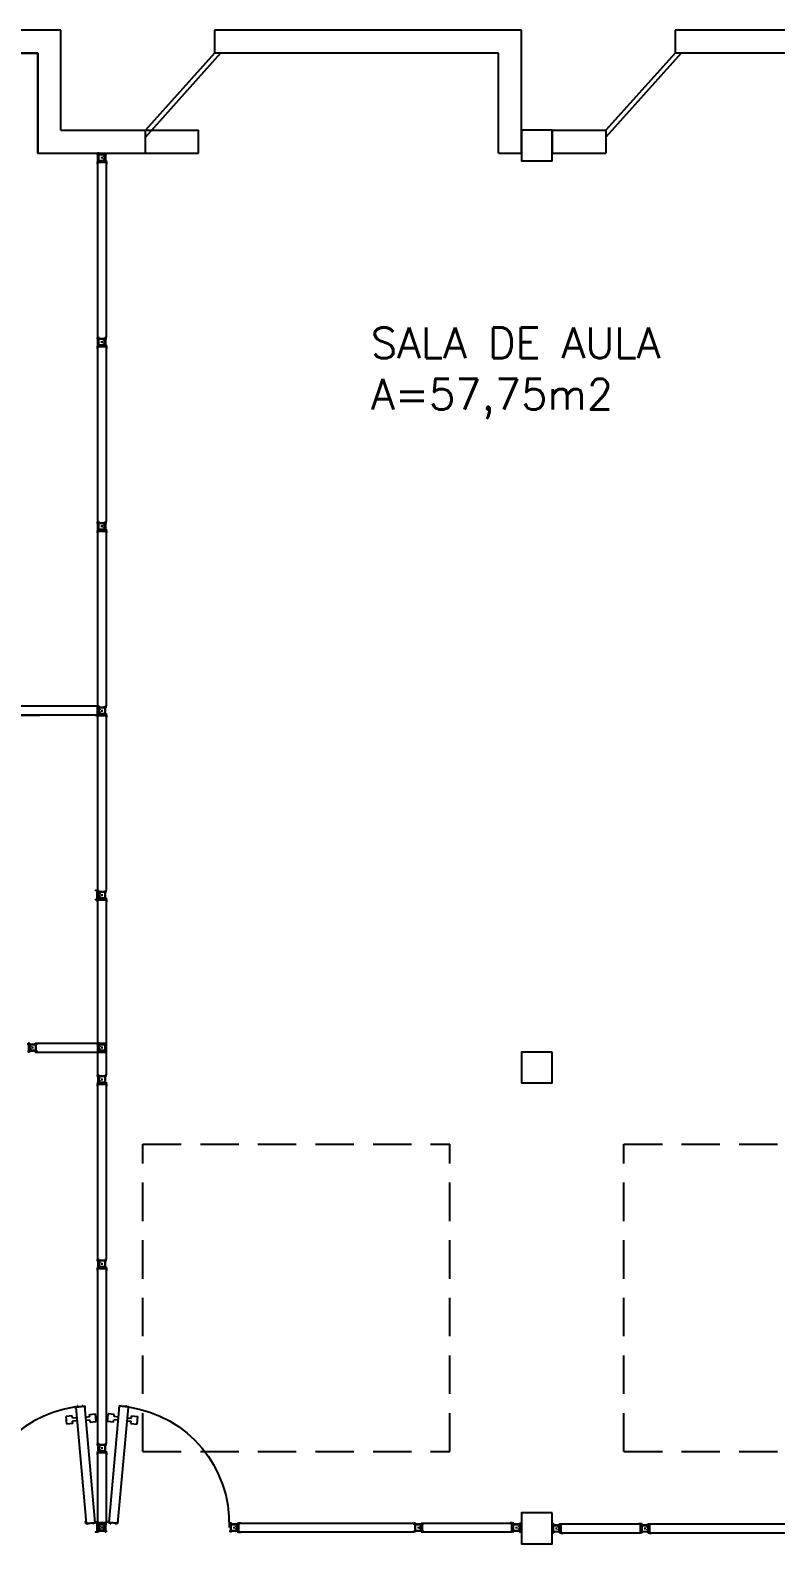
# Model space of a CAD drawing. Header units: centimetres. Extents: x -214 to 72, y 205 to 367.
# Drawn here: x -135.36 to -130.5, y 318.12 to 327.97 of the extents above; entities that cross this region are included whole.
import ezdxf

# ---------------------------------------------------------------- set-up
doc = ezdxf.new("R2010")
doc.units = ezdxf.units.CM
doc.header["$MEASUREMENT"] = 0
doc.linetypes.add('HIDDEN', pattern=[0.375, 0.25, -0.125])
doc.layers.get('0').update_dxf_attribs({"linetype": 'CONTINUOUS'})
for name, color, linetype in [('ALV', 2, 'CONTINUOUS'), ('AREA', 2, 'CONTINUOUS'), ('DIV', 2, 'CONTINUOUS'), ('ESQ', 1, 'CONTINUOUS'), ('ESTRUT', 3, 'CONTINUOUS'), ('PROJEÇÃO', 1, 'HIDDEN'), ('TEXTO', 2, 'CONTINUOUS')]:
    doc.layers.add(name, color=color, linetype=linetype)
doc.styles.add('UNB-100', font='simplex.shx', dxfattribs={"height": 0.2})

# ---------------------------------------------------------------- blocks, each defined once
blk = doc.blocks.new('MTDIV')
for p, q in [((-0.0285, 0.0185), (-0.0285, 0.0285)), ((-0.0185, 0.0285), (-0.0285, 0.0285)), ((-0.0265, 0.0185), (-0.0285, 0.0185)), ((-0.0265, 0.0235), (-0.0265, 0.0265)), ((-0.0265, 0.0265), (-0.0185, 0.0265)), ((-0.0265, 0.0235), (0.0265, 0.0235)), ((-0.0215, 0.0235), (-0.0265, 0.0235)), ((-0.0265, 0.0185), (-0.0265, 0.0215)), ((-0.0265, 0.0215), (-0.0235, 0.0215)), ((-0.0235, 0.0215), (-0.0235, -0.0215)), ((-0.0215, 0.0235), (-0.0215, 0.0215)), ((-0.0215, 0.0215), (0.0215, 0.0215)), ((-0.0215, 0.0195), (0.0195, 0.0195)), ((-0.0215, 0.0195), (-0.0215, -0.0195)), ((-0.0185, 0.0265), (-0.0185, 0.0285)), ((-0.0049, 0), (0.0049, 0)), ((0, -0.0049), (0, 0.0049)), ((0.0195, 0.0095), (0.0115, 0.0095)), ((0.0115, 0.0095), (0.0115, 0.0075)), ((0.0215, 0.0075), (0.0115, 0.0075)), ((0.0135, 0.0075), (0.0135, 0.0055)), ((0.0215, 0.0055), (0.0135, 0.0055)), ((0.0185, 0.0265), (0.0185, 0.0285)), ((0.0185, 0.0285), (0.0285, 0.0285)), ((0.0185, 0.0265), (0.0265, 0.0265)), ((0.0195, 0.0195), (0.0195, 0.0095)), ((0.0215, 0.0235), (0.0215, 0.0075)), ((0.0215, 0.0235), (0.0265, 0.0235)), ((0.0215, 0.0055), (0.0215, -0.0055)), ((0.0235, 0.0215), (0.0235, -0.0215)), ((0.0265, 0.0215), (0.0235, 0.0215)), ((0.0265, 0.0235), (0.0265, 0.0265)), ((0.0265, 0.0185), (0.0265, 0.0215)), ((0.0265, 0.0185), (0.0285, 0.0185)), ((0.0285, 0.0185), (0.0285, 0.0285)), ((-0.0285, -0.0185), (-0.0285, -0.0285)), ((-0.0285, -0.0185), (-0.0265, -0.0185)), ((-0.0185, -0.0285), (-0.0285, -0.0285)), ((-0.0265, -0.0185), (-0.0265, -0.0215)), ((-0.0265, -0.0215), (-0.0235, -0.0215)), ((0.0265, -0.0235), (-0.0265, -0.0235)), ((-0.0265, -0.0235), (-0.0265, -0.0265)), ((-0.0215, -0.0235), (-0.0265, -0.0235)), ((-0.0185, -0.0265), (-0.0265, -0.0265)), ((-0.0215, -0.0195), (0.0195, -0.0195)), ((-0.0215, -0.0215), (0.0215, -0.0215)), ((-0.0215, -0.0215), (-0.0215, -0.0235)), ((-0.0185, -0.0265), (-0.0185, -0.0285)), ((0.0215, -0.0075), (0.0115, -0.0075)), ((0.0115, -0.0075), (0.0115, -0.0095)), ((0.0195, -0.0095), (0.0115, -0.0095)), ((0.0215, -0.0055), (0.0135, -0.0055)), ((0.0135, -0.0055), (0.0135, -0.0075)), ((0.0185, -0.0265), (0.0185, -0.0285)), ((0.0265, -0.0265), (0.0185, -0.0265)), ((0.0185, -0.0285), (0.0285, -0.0285)), ((0.0195, -0.0095), (0.0195, -0.0195)), ((0.0215, -0.0075), (0.0215, -0.0235)), ((0.0215, -0.0235), (0.0265, -0.0235)), ((0.0265, -0.0215), (0.0235, -0.0215)), ((0.0265, -0.0185), (0.0265, -0.0215)), ((0.0285, -0.0185), (0.0265, -0.0185)), ((0.0265, -0.0235), (0.0265, -0.0265)), ((0.0285, -0.0185), (0.0285, -0.0285))]:
    blk.add_line(p, q)
blk = doc.blocks.new('PLXD')
at = {"color": 2}
for p, q in [((-0.1703, 0.7841), (-0.1135, 0.7892)), ((-0.159, 0.7922), (-0.161, 0.792)), ((-0.161, 0.792), (-0.1605, 0.787)), ((-0.159, 0.7922), (-0.1585, 0.7872)), ((-0.1585, 0.7872), (-0.1257, 0.7901)), ((-0.1241, 0.7953), (-0.1261, 0.7951)), ((-0.1261, 0.7951), (-0.1257, 0.7901)), ((-0.1241, 0.7953), (-0.1237, 0.7903)), ((-0.1237, 0.7903), (-0.1117, 0.7914)), ((-0.1135, 0.7892), (-0.0461, 0.0329)), ((-0.1117, 0.7914), (-0.1104, 0.777)), ((-0.1725, 0.7859), (-0.1605, 0.787)), ((-0.1725, 0.7859), (-0.1712, 0.7716)), ((-0.1692, 0.7718), (-0.1712, 0.7716)), ((-0.1703, 0.7841), (-0.1028, 0.0279)), ((-0.1104, 0.777), (-0.1124, 0.7769)), ((-0.1039, 0.0402), (-0.1059, 0.04)), ((-0.1046, 0.0257), (-0.1059, 0.04)), ((-0.1046, 0.0257), (-0.0927, 0.0268)), ((-0.1028, 0.0279), (-0.0461, 0.0329)), ((-0.0922, 0.0218), (-0.0927, 0.0268)), ((-0.0903, 0.022), (-0.0922, 0.0218)), ((-0.0907, 0.0269), (-0.0578, 0.0299)), ((-0.0903, 0.022), (-0.0907, 0.0269)), ((-0.0574, 0.0249), (-0.0578, 0.0299)), ((-0.0554, 0.0251), (-0.0574, 0.0249)), ((-0.0558, 0.03), (-0.0439, 0.0311)), ((-0.0554, 0.0251), (-0.0558, 0.03)), ((-0.0452, 0.0454), (-0.0472, 0.0453)), ((-0.0439, 0.0311), (-0.0452, 0.0454)), ((-0.0076, 0), (0.0059, 0)), ((0, 0.0068), (0, -0.0062))]:
    blk.add_line(p, q, dxfattribs=at)
at = {"color": 1}
for p, q in [((-0.1936, 0.7268), (-0.2334, 0.7233)), ((-0.229, 0.6735), (-0.2334, 0.7231)), ((-0.1923, 0.7119), (-0.1936, 0.7268)), ((-0.1641, 0.7144), (-0.1923, 0.7119)), ((-0.1623, 0.6945), (-0.1905, 0.692)), ((-0.1891, 0.677), (-0.1905, 0.692)), ((-0.1073, 0.7195), (-0.0791, 0.722)), ((-0.1055, 0.6995), (-0.0774, 0.7021)), ((-0.0805, 0.7369), (-0.0406, 0.7405)), ((-0.0791, 0.722), (-0.0805, 0.7369)), ((-0.076, 0.6871), (-0.0774, 0.7021)), ((-0.076, 0.6871), (-0.0362, 0.6907)), ((-0.0362, 0.6907), (-0.0406, 0.7403)), ((-0.1891, 0.677), (-0.229, 0.6735))]:
    blk.add_line(p, q, dxfattribs=at)
blk.add_arc((-0.0644, 0.0286), 0.7644, 98.12502, 182.1419, dxfattribs=at)
blk = doc.blocks.new('DIV12')
for p, q in [((-0.0051, 0), (0.0051, 0)), ((0, -0.0051), (0, 0.0051)), ((0.0235, 0.0185), (0.0285, 0.0185)), ((0.0235, 0.0185), (0.0235, 0.0165)), ((0.0235, 0.0165), (0.0285, 0.0165)), ((0.0285, 0.0305), (0.0429, 0.0305)), ((0.0285, 0.0185), (0.0285, 0.0305)), ((0.0285, -0.0165), (0.0285, 0.0165)), ((0.0305, 0.0285), (1.1695, 0.0285)), ((0.0305, -0.0285), (0.0305, 0.0285)), ((0.0429, 0.0305), (0.0429, 0.0285)), ((0.0235, -0.0165), (0.0285, -0.0165)), ((0.0235, -0.0165), (0.0235, -0.0185)), ((0.0235, -0.0185), (0.0285, -0.0185)), ((0.0285, -0.0305), (0.0285, -0.0185)), ((0.0285, -0.0305), (0.0429, -0.0305)), ((0.0305, -0.0285), (1.1695, -0.0285)), ((0.0429, -0.0285), (0.0429, -0.0305))]:
    blk.add_line(p, q)

msp = doc.modelspace()

# ---------------------------------------------------------------- linework, layer by layer
at = {"layer": 'ALV'}
for p, q in [((-135.1553, 327.9676), (-137.1553, 327.9676)), ((-135.1553, 327.3176), (-135.1553, 327.9676)), ((-132.1553, 327.9676), (-134.1553, 327.9676)), ((-134.1553, 327.9676), (-134.1553, 327.8176)), ((-132.1553, 327.1676), (-132.1553, 327.9676)), ((-131.1553, 327.9676), (-131.1553, 327.8176)), ((-129.1553, 327.9676), (-131.1553, 327.9676)), ((-135.3053, 327.8176), (-137.1553, 327.8176)), ((-135.3053, 327.1676), (-135.3053, 327.8176)), ((-132.3053, 327.8176), (-134.1553, 327.8176)), ((-132.3053, 327.1676), (-132.3053, 327.8176)), ((-129.3053, 327.8176), (-131.1553, 327.8176)), ((-135.1553, 327.3176), (-134.6053, 327.3176)), ((-134.8101, 327.3176), (-134.2601, 327.3176)), ((-134.6053, 327.1676), (-134.6053, 327.3176)), ((-134.2601, 327.1676), (-134.2601, 327.3176)), ((-131.9553, 327.3176), (-131.9553, 327.1676)), ((-131.9553, 327.3176), (-131.6053, 327.3176)), ((-131.6053, 327.3176), (-131.6053, 327.1676)), ((-135.3053, 327.1676), (-134.6053, 327.1676)), ((-134.9601, 327.1676), (-134.2601, 327.1676)), ((-132.3053, 327.1676), (-132.1553, 327.1676)), ((-131.9553, 327.1676), (-131.6053, 327.1676))]:
    msp.add_line(p, q, dxfattribs=at)
at = {"layer": 'DIV'}
for p, q in [((-134.9071, 324.7106), (-134.9191, 324.7106)), ((-134.9191, 324.7106), (-134.9191, 324.6962)), ((-134.9191, 324.6962), (-134.9171, 324.6962)), ((-134.8601, 324.7086), (-134.9171, 324.7086)), ((-134.9071, 324.7156), (-134.9051, 324.7156)), ((-134.9071, 324.7156), (-134.9071, 324.7106)), ((-134.9051, 324.7156), (-134.9051, 324.7106)), ((-134.8721, 324.7106), (-134.9051, 324.7106)), ((-134.8835, 324.7391), (-134.8937, 324.7391)), ((-134.8886, 324.7442), (-134.8886, 324.734)), ((-134.8721, 324.7156), (-134.8701, 324.7156)), ((-134.8721, 324.7156), (-134.8721, 324.7106)), ((-134.8701, 324.7156), (-134.8701, 324.7106)), ((-134.8581, 324.7106), (-134.8701, 324.7106)), ((-134.8601, 324.6962), (-134.8581, 324.6962)), ((-134.8581, 324.7106), (-134.8581, 324.6962)), ((-137.3377, 323.5106), (-135.2915, 323.5106)), ((-134.9171, 322.3696), (-134.9315, 322.3696)), ((-134.9315, 322.3696), (-134.9315, 322.3676)), ((-134.9315, 322.3106), (-134.9315, 322.3086)), ((-134.9171, 322.3086), (-134.9315, 322.3086)), ((-134.9191, 322.3106), (-134.9191, 322.3676)), ((-134.9171, 322.3576), (-134.9171, 322.3696)), ((-134.9121, 322.3576), (-134.9171, 322.3576)), ((-134.9171, 322.3226), (-134.9171, 322.3556)), ((-134.9121, 322.3556), (-134.9171, 322.3556)), ((-134.9121, 322.3226), (-134.9171, 322.3226)), ((-134.9171, 322.3086), (-134.9171, 322.3206)), ((-134.9121, 322.3206), (-134.9171, 322.3206)), ((-134.9121, 322.3576), (-134.9121, 322.3556)), ((-134.9121, 322.3226), (-134.9121, 322.3206)), ((-134.8835, 322.3391), (-134.8937, 322.3391)), ((-134.8886, 322.334), (-134.8886, 322.3442)), ((-135.3357, 321.3461), (-135.3459, 321.3461)), ((-135.3357, 321.3461), (-135.3459, 321.3461)), ((-135.3408, 321.3512), (-135.3408, 321.341)), ((-135.3408, 321.341), (-135.3408, 321.3512)), ((-135.3123, 321.3746), (-134.8601, 321.3746)), ((-135.3123, 321.3176), (-134.8601, 321.3176)), ((-134.9071, 318.7106), (-134.9191, 318.7106)), ((-134.9191, 318.7106), (-134.9191, 318.6962)), ((-134.9191, 318.6962), (-134.9171, 318.6962)), ((-134.8601, 318.7086), (-134.9171, 318.7086)), ((-134.9171, 318.7086), (-134.9171, 318.2532)), ((-134.9071, 318.7156), (-134.9051, 318.7156)), ((-134.9071, 318.7156), (-134.9071, 318.7106)), ((-134.9051, 318.7156), (-134.9051, 318.7106)), ((-134.8721, 318.7106), (-134.9051, 318.7106)), ((-134.8835, 318.7391), (-134.8937, 318.7391)), ((-134.8886, 318.7442), (-134.8886, 318.734)), ((-134.8721, 318.7156), (-134.8701, 318.7156)), ((-134.8721, 318.7156), (-134.8721, 318.7106)), ((-134.8701, 318.7156), (-134.8701, 318.7106)), ((-134.8581, 318.7106), (-134.8701, 318.7106)), ((-134.8601, 318.7086), (-134.8601, 318.2532)), ((-134.8601, 318.6962), (-134.8581, 318.6962)), ((-134.8581, 318.7106), (-134.8581, 318.6962)), ((-134.9191, 318.2512), (-134.9191, 318.2655)), ((-134.9191, 318.2655), (-134.9171, 318.2655)), ((-134.8601, 318.2655), (-134.8581, 318.2655)), ((-134.8581, 318.2512), (-134.8581, 318.2655)), ((-134.9171, 318.2532), (-134.9315, 318.2532)), ((-134.9315, 318.2532), (-134.9315, 318.2512)), ((-134.9315, 318.1942), (-134.9315, 318.1922)), ((-134.9171, 318.1922), (-134.9315, 318.1922)), ((-134.9071, 318.2512), (-134.9191, 318.2512)), ((-134.9191, 318.1942), (-134.9191, 318.2512)), ((-134.8601, 318.2532), (-134.9171, 318.2532)), ((-134.9171, 318.2412), (-134.9171, 318.2532)), ((-134.9121, 318.2412), (-134.9171, 318.2412)), ((-134.9171, 318.2062), (-134.9171, 318.2392)), ((-134.9121, 318.2392), (-134.9171, 318.2392)), ((-134.9121, 318.2062), (-134.9171, 318.2062)), ((-134.9171, 318.1922), (-134.9171, 318.2042)), ((-134.9121, 318.2042), (-134.9171, 318.2042)), ((-134.9121, 318.2412), (-134.9121, 318.2392)), ((-134.9121, 318.2062), (-134.9121, 318.2042)), ((-134.9071, 318.2462), (-134.9071, 318.2512)), ((-134.9071, 318.2462), (-134.9051, 318.2462)), ((-134.8721, 318.2512), (-134.9051, 318.2512)), ((-134.9051, 318.2462), (-134.9051, 318.2512)), ((-134.8835, 318.2227), (-134.8937, 318.2227)), ((-134.8937, 318.2227), (-134.8835, 318.2227)), ((-134.8937, 318.2227), (-134.8835, 318.2227)), ((-134.8835, 318.2227), (-134.8937, 318.2227)), ((-134.8835, 318.2227), (-134.8937, 318.2227)), ((-134.8835, 318.2227), (-134.8937, 318.2227)), ((-134.8935, 318.2227), (-134.8836, 318.2227)), ((-134.8886, 318.2176), (-134.8886, 318.2278)), ((-134.8886, 318.2176), (-134.8886, 318.2278)), ((-134.8886, 318.2176), (-134.8886, 318.2278)), ((-134.8886, 318.2176), (-134.8886, 318.2278)), ((-134.8886, 318.2278), (-134.8886, 318.2176)), ((-134.8886, 318.2176), (-134.8886, 318.2278)), ((-134.8886, 318.2177), (-134.8886, 318.2276)), ((-134.8771, 318.2152), (-134.8771, 318.2132)), ((-134.8691, 318.2132), (-134.8771, 318.2132)), ((-134.8751, 318.2172), (-134.8751, 318.2152)), ((-134.8721, 318.2462), (-134.8721, 318.2512)), ((-134.8721, 318.2462), (-134.8701, 318.2462)), ((-134.8581, 318.2512), (-134.8701, 318.2512)), ((-134.8701, 318.2462), (-134.8701, 318.2512)), ((-132.8204, 318.2228), (-132.8102, 318.2228)), ((-132.8153, 318.2177), (-132.8153, 318.2279)), ((-132.7981, 318.2512), (-132.2179, 318.2513)), ((-132.7981, 318.1943), (-132.2179, 318.1943)), ((-132.2159, 318.2533), (-132.2303, 318.2533)), ((-132.2303, 318.2533), (-132.2303, 318.2513)), ((-132.2303, 318.1943), (-132.2303, 318.1923)), ((-132.2159, 318.1923), (-132.2303, 318.1923)), ((-132.2179, 318.1943), (-132.2179, 318.2513)), ((-132.2159, 318.2413), (-132.2159, 318.2533)), ((-132.2109, 318.2413), (-132.2159, 318.2413)), ((-132.2159, 318.2063), (-132.2159, 318.2393)), ((-132.2109, 318.2393), (-132.2159, 318.2393)), ((-132.2109, 318.2063), (-132.2159, 318.2063)), ((-132.2159, 318.1923), (-132.2159, 318.2043)), ((-132.2109, 318.2043), (-132.2159, 318.2043)), ((-132.2109, 318.2413), (-132.2109, 318.2393)), ((-132.2109, 318.2063), (-132.2109, 318.2043)), ((-132.1925, 318.2228), (-132.1823, 318.2228)), ((-132.1874, 318.2177), (-132.1874, 318.2279)), ((-131.9327, 318.2176), (-131.9225, 318.2176)), ((-131.9276, 318.2125), (-131.9276, 318.2227)), ((-131.9041, 318.2361), (-131.9041, 318.2341)), ((-131.9041, 318.2361), (-131.8991, 318.2361)), ((-131.9041, 318.2341), (-131.8991, 318.2341)), ((-131.9041, 318.2011), (-131.9041, 318.1991)), ((-131.9041, 318.2011), (-131.8991, 318.2011)), ((-131.9041, 318.1991), (-131.8991, 318.1991)), ((-131.8991, 318.2361), (-131.8991, 318.2481)), ((-131.8991, 318.2481), (-131.8847, 318.2481)), ((-131.8991, 318.2011), (-131.8991, 318.2341)), ((-131.8991, 318.1871), (-131.8991, 318.1991)), ((-131.8991, 318.1871), (-131.8847, 318.1871)), ((-131.8971, 318.1891), (-131.8971, 318.2461)), ((-131.8971, 318.2461), (-131.3813, 318.2461)), ((-131.8971, 318.1891), (-131.3813, 318.1891)), ((-131.8847, 318.2481), (-131.8847, 318.2461)), ((-131.8847, 318.1891), (-131.8847, 318.1871)), ((-131.3793, 318.2481), (-131.3937, 318.2481)), ((-131.3937, 318.2481), (-131.3937, 318.2461)), ((-131.3937, 318.1891), (-131.3937, 318.1871)), ((-131.3793, 318.1871), (-131.3937, 318.1871)), ((-131.3813, 318.1891), (-131.3813, 318.2461)), ((-131.3793, 318.2361), (-131.3793, 318.2481)), ((-131.3743, 318.2361), (-131.3793, 318.2361)), ((-131.3793, 318.2011), (-131.3793, 318.2341)), ((-131.3743, 318.2341), (-131.3793, 318.2341)), ((-131.3743, 318.2011), (-131.3793, 318.2011)), ((-131.3793, 318.1871), (-131.3793, 318.1991)), ((-131.3743, 318.1991), (-131.3793, 318.1991)), ((-131.3743, 318.2361), (-131.3743, 318.2341)), ((-131.3743, 318.2011), (-131.3743, 318.1991)), ((-131.3559, 318.2176), (-131.3457, 318.2176)), ((-131.3508, 318.2125), (-131.3508, 318.2227))]:
    msp.add_line(p, q, dxfattribs=at)
msp.add_lwpolyline([(-138.2053, 327.1676), (-137.6053, 327.1676), (-137.6053, 327.2727), (-137.1149, 327.8176), (-135.3053, 327.8176), (-135.3053, 327.1676), (-134.9171, 327.1676), (-134.9171, 323.5676), (-138.2053, 323.5676), (-138.2053, 327.1676)], dxfattribs=at)
at = {"layer": 'ESQ'}
for p, q in [((-134.1553, 327.8176), (-134.6053, 327.3176)), ((-134.1149, 327.8176), (-134.6053, 327.2727)), ((-131.1553, 327.8176), (-131.6053, 327.3176)), ((-131.1149, 327.8176), (-131.6053, 327.2727))]:
    msp.add_line(p, q, dxfattribs=at)
at = {"layer": 'ESTRUT'}
for points in [[(-131.9553, 327.3176), (-132.1553, 327.3176), (-132.1553, 327.1176), (-131.9553, 327.1176)], [(-131.9553, 321.3176), (-132.1553, 321.3176), (-132.1553, 321.1176), (-131.9553, 321.1176)], [(-131.9553, 318.3176), (-132.1553, 318.3176), (-132.1553, 318.1176), (-131.9553, 318.1176)]]:
    msp.add_lwpolyline(points, close=True, dxfattribs=at)
at = {"layer": 'PROJEÇÃO'}
for p, q in [((-134.6223, 318.7176), (-134.6223, 320.7176)), ((-134.6223, 320.7176), (-132.6223, 320.7176)), ((-132.6223, 318.7176), (-132.6223, 320.7176)), ((-131.4883, 318.7176), (-131.4883, 320.7176)), ((-131.4883, 320.7176), (-129.4883, 320.7176)), ((-134.6223, 318.7176), (-132.6223, 318.7176)), ((-131.4883, 318.7176), (-129.4883, 318.7176))]:
    msp.add_line(p, q, dxfattribs=at)

# ---------------------------------------------------------------- block references
at = {"layer": 'DIV'}
for name, p, rotation in [('DIV12', (-134.8886, 327.1391), 270), ('DIV12', (-134.8886, 325.9391), 270), ('DIV12', (-134.8886, 324.7391), 270), ('DIV12', (-134.8886, 323.5391), 180), ('DIV12', (-134.8886, 323.5391), 270), ('MTDIV', (-134.8886, 323.5391), 180), ('DIV12', (-134.8886, 322.3391), 270), ('MTDIV', (-134.8886, 322.3391), 180), ('MTDIV', (-135.3408, 321.3461), 180), ('MTDIV', (-134.8886, 321.3461), 180), ('DIV12', (-134.8886, 321.1391), 270), ('MTDIV', (-134.8886, 321.1391), 180), ('DIV12', (-134.8886, 319.9391), 270), ('MTDIV', (-134.8886, 319.9391), 180), ('PLXD', (-134.8886, 318.2227), 359.9999999997497), ('MTDIV', (-134.8886, 318.7391), 180), ('MTDIV', (-134.8886, 318.2227), 180)]:
    msp.add_blockref(name, p, dxfattribs=dict(at, rotation=rotation))
for name, p in [('MTDIV', (-134.8886, 327.1391)), ('MTDIV', (-134.8886, 325.9391)), ('MTDIV', (-134.8886, 324.7391)), ('MTDIV', (-134.8886, 318.2227)), ('MTDIV', (-134.0266, 318.2227)), ('DIV12', (-134.0266, 318.2227)), ('MTDIV', (-132.8266, 318.2227)), ('MTDIV', (-132.1874, 318.2228)), ('MTDIV', (-131.9276, 318.2176)), ('MTDIV', (-131.3508, 318.2176)), ('DIV12', (-131.3508, 318.2176))]:
    msp.add_blockref(name, p, dxfattribs=at)
at = {"layer": 'DIV', "xscale": -1}
msp.add_blockref('PLXD', (-134.8886, 318.2227), dxfattribs=at)

# ---------------------------------------------------------------- texts
at = {"layer": 'AREA', "style": 'UNB-100'}
msp.add_text('A=57,75m2', height=0.2, dxfattribs=at).set_placement((-133.1354, 325.4994))
at = {"layer": 'TEXTO', "style": 'UNB-100'}
msp.add_text('SALA DE AULA', height=0.2, dxfattribs=at).set_placement((-133.1368, 325.8327))

doc.saveas('drawing.dxf')
